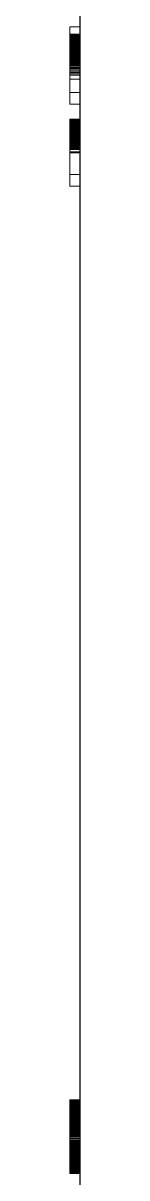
# Paper-space layout '01_三视图' of a CAD drawing. Header units: millimetres. Extents: x 8 to 450, y 8 to 289.
# Drawn here: x 177.12 to 177.25, y 95.74 to 110.09 of the extents above; entities that cross this region are included whole.
import ezdxf

# ---------------------------------------------------------------- set-up
doc = ezdxf.new("R2010")
doc.units = ezdxf.units.MM
doc.linetypes.add('WP_HIDDEN', pattern=[2.3, 1.5, -0.8])
doc.layers.add('HIDDEN', color=7, linetype='WP_HIDDEN', lineweight=13)
doc.layers.add('VISIBLE', color=7, linetype='CONTINUOUS', lineweight=25)

psp = doc.layouts.new('01_三视图')

# ---------------------------------------------------------------- linework, layer by layer
at = {"layer": 'HIDDEN'}
for points in [[(177.12, 109.864), (177.12, 110.045)], [(177.25, 110.045), (177.12, 110.045)], [(177.12, 110.045), (177.12, 109.856)], [(177.25, 109.956), (177.12, 109.956)], [(177.12, 109.956), (177.12, 109.955)], [(177.12, 109.955), (177.12, 109.956)], [(177.25, 109.955), (177.12, 109.955)], [(177.12, 109.955), (177.12, 109.953)], [(177.25, 109.955), (177.12, 109.955)], [(177.12, 109.951), (177.12, 109.955)], [(177.25, 109.953), (177.12, 109.953)], [(177.12, 109.953), (177.12, 109.95)], [(177.25, 109.951), (177.12, 109.951)], [(177.12, 109.945), (177.12, 109.951)], [(177.25, 110.045), (177.25, 109.856)], [(177.25, 109.864), (177.25, 110.045)], [(177.25, 109.956), (177.25, 109.955)], [(177.25, 109.955), (177.25, 109.956)], [(177.25, 109.955), (177.25, 109.953)], [(177.25, 109.951), (177.25, 109.955)], [(177.25, 109.953), (177.25, 109.95)], [(177.25, 109.945), (177.25, 109.951)], [(177.25, 109.95), (177.12, 109.95)], [(177.12, 109.95), (177.12, 109.945)], [(177.25, 109.945), (177.12, 109.945)], [(177.12, 109.945), (177.12, 109.938)], [(177.25, 109.945), (177.12, 109.945)], [(177.12, 109.937), (177.12, 109.945)], [(177.25, 109.938), (177.12, 109.938)], [(177.12, 109.938), (177.12, 109.93)], [(177.25, 109.937), (177.12, 109.937)], [(177.12, 109.927), (177.12, 109.937)], [(177.25, 109.93), (177.12, 109.93)], [(177.12, 109.93), (177.12, 109.921)], [(177.25, 109.927), (177.12, 109.927)], [(177.12, 109.914), (177.12, 109.927)], [(177.25, 109.921), (177.12, 109.921)], [(177.12, 109.921), (177.12, 109.911)], [(177.25, 109.914), (177.12, 109.914)], [(177.12, 109.898), (177.12, 109.914)], [(177.25, 109.911), (177.12, 109.911)], [(177.12, 109.911), (177.12, 109.899)], [(177.25, 109.899), (177.12, 109.899)], [(177.12, 109.899), (177.12, 109.886)], [(177.25, 109.898), (177.12, 109.898)], [(177.12, 109.881), (177.12, 109.898)], [(177.25, 109.886), (177.12, 109.886)], [(177.12, 109.886), (177.12, 109.872)], [(177.25, 109.881), (177.12, 109.881)], [(177.12, 109.861), (177.12, 109.881)], [(177.25, 109.872), (177.12, 109.872)], [(177.12, 109.872), (177.12, 109.858)], [(177.12, 109.719), (177.12, 109.864)], [(177.25, 109.864), (177.12, 109.864)], [(177.25, 109.861), (177.12, 109.861)], [(177.12, 109.838), (177.12, 109.861)], [(177.25, 109.858), (177.12, 109.858)], [(177.12, 109.858), (177.12, 109.842)], [(177.25, 109.856), (177.12, 109.856)], [(177.12, 109.856), (177.12, 109.827)], [(177.25, 109.842), (177.12, 109.842)], [(177.12, 109.842), (177.12, 109.825)], [(177.12, 109.813), (177.12, 109.838)], [(177.25, 109.838), (177.12, 109.838)], [(177.25, 109.827), (177.12, 109.827)], [(177.12, 109.827), (177.12, 109.797)], [(177.25, 109.825), (177.12, 109.825)], [(177.12, 109.825), (177.12, 109.808)], [(177.12, 109.785), (177.12, 109.813)], [(177.25, 109.813), (177.12, 109.813)], [(177.25, 109.808), (177.12, 109.808)], [(177.12, 109.808), (177.12, 109.789)], [(177.12, 109.806), (177.12, 109.807)], [(177.12, 109.807), (177.12, 109.807)], [(177.12, 109.807), (177.12, 109.805)], [(177.25, 109.807), (177.12, 109.807)], [(177.25, 109.807), (177.12, 109.807)], [(177.25, 109.95), (177.25, 109.945)], [(177.25, 109.945), (177.25, 109.938)], [(177.25, 109.937), (177.25, 109.945)], [(177.25, 109.938), (177.25, 109.93)], [(177.25, 109.927), (177.25, 109.937)], [(177.25, 109.93), (177.25, 109.921)], [(177.25, 109.914), (177.25, 109.927)], [(177.25, 109.921), (177.25, 109.911)], [(177.25, 109.898), (177.25, 109.914)], [(177.25, 109.911), (177.25, 109.899)], [(177.25, 109.899), (177.25, 109.886)], [(177.25, 109.881), (177.25, 109.898)], [(177.25, 109.886), (177.25, 109.872)], [(177.25, 109.861), (177.25, 109.881)], [(177.25, 109.872), (177.25, 109.858)], [(177.25, 109.719), (177.25, 109.864)], [(177.25, 109.838), (177.25, 109.861)], [(177.25, 109.858), (177.25, 109.842)], [(177.25, 109.856), (177.25, 109.827)], [(177.25, 109.842), (177.25, 109.825)], [(177.25, 109.813), (177.25, 109.838)], [(177.25, 109.827), (177.25, 109.797)], [(177.25, 109.825), (177.25, 109.808)], [(177.25, 109.785), (177.25, 109.813)], [(177.25, 109.808), (177.25, 109.789)], [(177.25, 109.806), (177.25, 109.807)], [(177.25, 109.807), (177.25, 109.807)], [(177.25, 109.807), (177.25, 109.805)], [(177.12, 109.804), (177.12, 109.806)], [(177.25, 109.806), (177.12, 109.806)], [(177.12, 109.805), (177.12, 109.803)], [(177.25, 109.805), (177.12, 109.805)], [(177.12, 109.799), (177.12, 109.804)], [(177.25, 109.804), (177.12, 109.804)], [(177.12, 109.803), (177.12, 109.8)], [(177.25, 109.803), (177.12, 109.803)], [(177.12, 109.8), (177.12, 109.796)], [(177.25, 109.8), (177.12, 109.8)], [(177.12, 109.793), (177.12, 109.799)], [(177.25, 109.799), (177.12, 109.799)], [(177.25, 109.797), (177.12, 109.797)], [(177.12, 109.797), (177.12, 109.767)], [(177.12, 109.796), (177.12, 109.791)], [(177.25, 109.796), (177.12, 109.796)], [(177.12, 109.785), (177.12, 109.793)], [(177.25, 109.793), (177.12, 109.793)], [(177.12, 109.791), (177.12, 109.785)], [(177.25, 109.791), (177.12, 109.791)], [(177.25, 109.789), (177.12, 109.789)], [(177.12, 109.789), (177.12, 109.769)], [(177.12, 109.755), (177.12, 109.785)], [(177.25, 109.785), (177.12, 109.785)], [(177.12, 109.776), (177.12, 109.785)], [(177.12, 109.785), (177.12, 109.778)], [(177.25, 109.785), (177.12, 109.785)], [(177.25, 109.785), (177.12, 109.785)], [(177.12, 109.778), (177.12, 109.771)], [(177.25, 109.778), (177.12, 109.778)], [(177.12, 109.764), (177.12, 109.776)], [(177.25, 109.776), (177.12, 109.776)], [(177.12, 109.771), (177.12, 109.762)], [(177.25, 109.771), (177.12, 109.771)], [(177.25, 109.769), (177.12, 109.769)], [(177.12, 109.769), (177.12, 109.747)], [(177.25, 109.767), (177.12, 109.767)], [(177.12, 109.767), (177.12, 109.752)], [(177.12, 109.751), (177.12, 109.764)], [(177.25, 109.764), (177.12, 109.764)], [(177.12, 109.762), (177.12, 109.753)], [(177.25, 109.762), (177.12, 109.762)], [(177.12, 109.722), (177.12, 109.755)], [(177.25, 109.755), (177.12, 109.755)], [(177.12, 109.753), (177.12, 109.742)], [(177.25, 109.753), (177.12, 109.753)], [(177.25, 109.752), (177.12, 109.752)], [(177.12, 109.752), (177.12, 109.736)], [(177.12, 109.736), (177.12, 109.751)], [(177.25, 109.751), (177.12, 109.751)], [(177.25, 109.747), (177.12, 109.747)], [(177.12, 109.747), (177.12, 109.723)], [(177.12, 109.742), (177.12, 109.731)], [(177.25, 109.742), (177.12, 109.742)], [(177.25, 109.736), (177.12, 109.736)], [(177.12, 109.736), (177.12, 109.719)], [(177.12, 109.719), (177.12, 109.736)], [(177.25, 109.736), (177.12, 109.736)], [(177.12, 109.731), (177.12, 109.72)], [(177.25, 109.731), (177.12, 109.731)], [(177.25, 109.723), (177.12, 109.723)], [(177.12, 109.723), (177.12, 109.696)], [(177.12, 109.687), (177.12, 109.722)], [(177.25, 109.722), (177.12, 109.722)], [(177.12, 109.72), (177.12, 109.707)], [(177.25, 109.72), (177.12, 109.72)], [(177.12, 109.689), (177.12, 109.719)], [(177.25, 109.719), (177.12, 109.719)], [(177.25, 109.719), (177.12, 109.719)], [(177.12, 109.719), (177.12, 109.699)], [(177.12, 109.7), (177.12, 109.719)], [(177.25, 109.719), (177.12, 109.719)], [(177.12, 109.707), (177.12, 109.693)], [(177.25, 109.707), (177.12, 109.707)], [(177.12, 109.679), (177.12, 109.7)], [(177.25, 109.7), (177.12, 109.7)], [(177.25, 109.699), (177.12, 109.699)], [(177.12, 109.699), (177.12, 109.676)], [(177.25, 109.696), (177.12, 109.696)], [(177.12, 109.696), (177.12, 109.667)], [(177.12, 109.693), (177.12, 109.679)], [(177.25, 109.693), (177.12, 109.693)], [(177.12, 109.662), (177.12, 109.689)], [(177.25, 109.689), (177.12, 109.689)], [(177.12, 109.649), (177.12, 109.687)], [(177.25, 109.687), (177.12, 109.687)], [(177.12, 109.655), (177.12, 109.679)], [(177.12, 109.679), (177.12, 109.663)], [(177.25, 109.679), (177.12, 109.679)], [(177.25, 109.679), (177.12, 109.679)], [(177.25, 109.676), (177.12, 109.676)], [(177.12, 109.676), (177.12, 109.649)], [(177.25, 109.667), (177.12, 109.667)], [(177.12, 109.667), (177.12, 109.636)], [(177.25, 109.804), (177.25, 109.806)], [(177.25, 109.805), (177.25, 109.803)], [(177.25, 109.799), (177.25, 109.804)], [(177.25, 109.803), (177.25, 109.8)], [(177.25, 109.8), (177.25, 109.796)], [(177.25, 109.793), (177.25, 109.799)], [(177.25, 109.797), (177.25, 109.767)], [(177.25, 109.796), (177.25, 109.791)], [(177.25, 109.785), (177.25, 109.793)], [(177.25, 109.791), (177.25, 109.785)], [(177.25, 109.789), (177.25, 109.769)], [(177.25, 109.755), (177.25, 109.785)], [(177.25, 109.776), (177.25, 109.785)], [(177.25, 109.785), (177.25, 109.778)], [(177.25, 109.778), (177.25, 109.771)], [(177.25, 109.764), (177.25, 109.776)], [(177.25, 109.771), (177.25, 109.762)], [(177.25, 109.769), (177.25, 109.747)], [(177.25, 109.767), (177.25, 109.752)], [(177.25, 109.751), (177.25, 109.764)], [(177.25, 109.762), (177.25, 109.753)], [(177.25, 109.722), (177.25, 109.755)], [(177.25, 109.753), (177.25, 109.742)], [(177.25, 109.752), (177.25, 109.736)], [(177.25, 109.736), (177.25, 109.751)], [(177.25, 109.747), (177.25, 109.723)], [(177.25, 109.742), (177.25, 109.731)], [(177.25, 109.736), (177.25, 109.719)], [(177.25, 109.719), (177.25, 109.736)], [(177.25, 109.731), (177.25, 109.72)], [(177.25, 109.723), (177.25, 109.696)], [(177.25, 109.687), (177.25, 109.722)], [(177.25, 109.72), (177.25, 109.707)], [(177.25, 109.719), (177.25, 109.699)], [(177.25, 109.689), (177.25, 109.719)], [(177.25, 109.7), (177.25, 109.719)], [(177.25, 109.707), (177.25, 109.693)], [(177.25, 109.679), (177.25, 109.7)], [(177.25, 109.699), (177.25, 109.676)], [(177.25, 109.696), (177.25, 109.667)], [(177.25, 109.693), (177.25, 109.679)], [(177.25, 109.662), (177.25, 109.689)], [(177.25, 109.649), (177.25, 109.687)], [(177.25, 109.655), (177.25, 109.679)], [(177.25, 109.679), (177.25, 109.663)], [(177.25, 109.676), (177.25, 109.649)], [(177.25, 109.667), (177.25, 109.636)], [(177.12, 109.663), (177.12, 109.646)], [(177.25, 109.663), (177.12, 109.663)], [(177.12, 109.637), (177.12, 109.662)], [(177.25, 109.662), (177.12, 109.662)], [(177.12, 109.63), (177.12, 109.655)], [(177.25, 109.655), (177.12, 109.655)], [(177.25, 109.649), (177.12, 109.649)], [(177.12, 109.646), (177.12, 109.627)], [(177.25, 109.646), (177.12, 109.646)], [(177.12, 109.615), (177.12, 109.637)], [(177.25, 109.637), (177.12, 109.637)], [(177.25, 109.636), (177.12, 109.636)], [(177.12, 109.636), (177.12, 109.603)], [(177.12, 109.603), (177.12, 109.63)], [(177.25, 109.63), (177.12, 109.63)], [(177.12, 109.627), (177.12, 109.585)], [(177.25, 109.627), (177.12, 109.627)], [(177.12, 109.595), (177.12, 109.615)], [(177.25, 109.615), (177.12, 109.615)], [(177.25, 109.603), (177.12, 109.603)], [(177.12, 109.603), (177.12, 109.568)], [(177.12, 109.574), (177.12, 109.603)], [(177.25, 109.603), (177.12, 109.603)], [(177.12, 109.577), (177.12, 109.595)], [(177.25, 109.595), (177.12, 109.595)], [(177.12, 109.585), (177.12, 109.539)], [(177.25, 109.585), (177.12, 109.585)], [(177.12, 109.559), (177.12, 109.577)], [(177.25, 109.577), (177.12, 109.577)], [(177.12, 109.229), (177.12, 109.574)], [(177.25, 109.574), (177.12, 109.574)], [(177.25, 109.568), (177.12, 109.568)], [(177.12, 109.568), (177.12, 109.084)], [(177.12, 109.542), (177.12, 109.559)], [(177.25, 109.559), (177.12, 109.559)], [(177.12, 109.526), (177.12, 109.542)], [(177.25, 109.542), (177.12, 109.542)], [(177.12, 109.539), (177.12, 109.229)], [(177.25, 109.539), (177.12, 109.539)], [(177.12, 109.509), (177.12, 109.526)], [(177.25, 109.526), (177.12, 109.526)], [(177.25, 109.663), (177.25, 109.646)], [(177.25, 109.637), (177.25, 109.662)], [(177.25, 109.63), (177.25, 109.655)], [(177.25, 109.646), (177.25, 109.627)], [(177.25, 109.615), (177.25, 109.637)], [(177.25, 109.636), (177.25, 109.603)], [(177.25, 109.603), (177.25, 109.63)], [(177.25, 109.627), (177.25, 109.585)], [(177.25, 109.595), (177.25, 109.615)], [(177.25, 109.603), (177.25, 109.568)], [(177.25, 109.574), (177.25, 109.603)], [(177.25, 109.577), (177.25, 109.595)], [(177.25, 109.585), (177.25, 109.539)], [(177.25, 109.559), (177.25, 109.577)], [(177.25, 109.229), (177.25, 109.574)], [(177.25, 109.568), (177.25, 109.084)], [(177.25, 109.542), (177.25, 109.559)], [(177.25, 109.526), (177.25, 109.542)], [(177.25, 109.539), (177.25, 109.229)], [(177.25, 109.509), (177.25, 109.526)], [(177.12, 109.493), (177.12, 109.509)], [(177.25, 109.509), (177.12, 109.509)], [(177.12, 109.476), (177.12, 109.493)], [(177.25, 109.493), (177.12, 109.493)], [(177.12, 109.462), (177.12, 109.476)], [(177.25, 109.476), (177.12, 109.476)], [(177.12, 109.444), (177.12, 109.462)], [(177.25, 109.462), (177.12, 109.462)], [(177.12, 109.396), (177.12, 109.444)], [(177.25, 109.444), (177.12, 109.444)], [(177.12, 109.229), (177.12, 109.396)], [(177.25, 109.396), (177.12, 109.396)], [(177.25, 109.493), (177.25, 109.509)], [(177.25, 109.476), (177.25, 109.493)], [(177.25, 109.462), (177.25, 109.476)], [(177.25, 109.444), (177.25, 109.462)], [(177.25, 109.396), (177.25, 109.444)], [(177.25, 109.229), (177.25, 109.396)], [(177.12, 109.084), (177.12, 109.229)], [(177.25, 109.229), (177.12, 109.229)], [(177.25, 109.084), (177.25, 109.229)], [(177.25, 109.084), (177.12, 109.084)], [(177.12, 108.897), (177.12, 108.898)], [(177.25, 108.898), (177.12, 108.898)], [(177.12, 108.898), (177.12, 108.898)], [(177.25, 108.898), (177.12, 108.898)], [(177.12, 108.898), (177.12, 108.896)], [(177.12, 108.893), (177.12, 108.897)], [(177.25, 108.897), (177.12, 108.897)], [(177.25, 108.896), (177.12, 108.896)], [(177.12, 108.896), (177.12, 108.894)], [(177.25, 108.894), (177.12, 108.894)], [(177.12, 108.894), (177.12, 108.89)], [(177.12, 108.886), (177.12, 108.893)], [(177.25, 108.893), (177.12, 108.893)], [(177.25, 108.89), (177.12, 108.89)], [(177.12, 108.89), (177.12, 108.886)], [(177.12, 108.876), (177.12, 108.886)], [(177.25, 108.886), (177.12, 108.886)], [(177.25, 108.886), (177.12, 108.886)], [(177.12, 108.886), (177.12, 108.88)], [(177.25, 108.88), (177.12, 108.88)], [(177.12, 108.88), (177.12, 108.873)], [(177.12, 108.864), (177.12, 108.876)], [(177.25, 108.876), (177.12, 108.876)], [(177.25, 108.873), (177.12, 108.873)], [(177.12, 108.873), (177.12, 108.865)], [(177.25, 108.865), (177.12, 108.865)], [(177.12, 108.865), (177.12, 108.857)], [(177.12, 108.849), (177.12, 108.864)], [(177.25, 108.864), (177.12, 108.864)], [(177.25, 108.857), (177.12, 108.857)], [(177.12, 108.857), (177.12, 108.848)], [(177.12, 108.831), (177.12, 108.849)], [(177.25, 108.849), (177.12, 108.849)], [(177.25, 108.848), (177.12, 108.848)], [(177.12, 108.848), (177.12, 108.838)], [(177.25, 108.838), (177.12, 108.838)], [(177.12, 108.838), (177.12, 108.827)], [(177.12, 108.81), (177.12, 108.831)], [(177.25, 108.831), (177.12, 108.831)], [(177.25, 108.827), (177.12, 108.827)], [(177.12, 108.827), (177.12, 108.816)], [(177.25, 108.816), (177.12, 108.816)], [(177.12, 108.816), (177.12, 108.804)], [(177.12, 108.798), (177.12, 108.81)], [(177.25, 108.81), (177.12, 108.81)], [(177.25, 108.804), (177.12, 108.804)], [(177.12, 108.804), (177.12, 108.791)], [(177.25, 108.898), (177.25, 108.896)], [(177.25, 108.898), (177.25, 108.898)], [(177.25, 108.897), (177.25, 108.898)], [(177.25, 108.893), (177.25, 108.897)], [(177.25, 108.896), (177.25, 108.894)], [(177.25, 108.894), (177.25, 108.89)], [(177.25, 108.886), (177.25, 108.893)], [(177.25, 108.89), (177.25, 108.886)], [(177.25, 108.886), (177.25, 108.88)], [(177.25, 108.876), (177.25, 108.886)], [(177.25, 108.88), (177.25, 108.873)], [(177.25, 108.864), (177.25, 108.876)], [(177.25, 108.873), (177.25, 108.865)], [(177.25, 108.865), (177.25, 108.857)], [(177.25, 108.849), (177.25, 108.864)], [(177.25, 108.857), (177.25, 108.848)], [(177.25, 108.831), (177.25, 108.849)], [(177.25, 108.848), (177.25, 108.838)], [(177.25, 108.838), (177.25, 108.827)], [(177.25, 108.81), (177.25, 108.831)], [(177.25, 108.827), (177.25, 108.816)], [(177.25, 108.816), (177.25, 108.804)], [(177.25, 108.798), (177.25, 108.81)], [(177.25, 108.804), (177.25, 108.791)], [(177.12, 108.786), (177.12, 108.798)], [(177.25, 108.798), (177.12, 108.798)], [(177.25, 108.791), (177.12, 108.791)], [(177.12, 108.791), (177.12, 108.778)], [(177.12, 108.772), (177.12, 108.786)], [(177.25, 108.786), (177.12, 108.786)], [(177.25, 108.778), (177.12, 108.778)], [(177.12, 108.778), (177.12, 108.764)], [(177.12, 108.757), (177.12, 108.772)], [(177.25, 108.772), (177.12, 108.772)], [(177.25, 108.764), (177.12, 108.764)], [(177.12, 108.764), (177.12, 108.749)], [(177.12, 108.741), (177.12, 108.757)], [(177.25, 108.757), (177.12, 108.757)], [(177.12, 108.749), (177.12, 108.75)], [(177.12, 108.75), (177.12, 108.749)], [(177.25, 108.75), (177.12, 108.75)], [(177.25, 108.749), (177.12, 108.749)], [(177.12, 108.749), (177.12, 108.734)], [(177.12, 108.748), (177.12, 108.749)], [(177.12, 108.749), (177.12, 108.746)], [(177.25, 108.749), (177.12, 108.749)], [(177.25, 108.749), (177.12, 108.749)], [(177.12, 108.745), (177.12, 108.748)], [(177.25, 108.748), (177.12, 108.748)], [(177.12, 108.746), (177.12, 108.741)], [(177.25, 108.746), (177.12, 108.746)], [(177.12, 108.741), (177.12, 108.745)], [(177.25, 108.745), (177.12, 108.745)], [(177.12, 108.724), (177.12, 108.741)], [(177.25, 108.741), (177.12, 108.741)], [(177.12, 108.736), (177.12, 108.741)], [(177.12, 108.741), (177.12, 108.735)], [(177.25, 108.741), (177.12, 108.741)], [(177.25, 108.741), (177.12, 108.741)], [(177.12, 108.73), (177.12, 108.736)], [(177.25, 108.736), (177.12, 108.736)], [(177.12, 108.735), (177.12, 108.727)], [(177.25, 108.735), (177.12, 108.735)], [(177.25, 108.734), (177.12, 108.734)], [(177.12, 108.734), (177.12, 108.717)], [(177.12, 108.723), (177.12, 108.73)], [(177.25, 108.73), (177.12, 108.73)], [(177.12, 108.727), (177.12, 108.717)], [(177.25, 108.727), (177.12, 108.727)], [(177.12, 108.705), (177.12, 108.724)], [(177.25, 108.724), (177.12, 108.724)], [(177.12, 108.715), (177.12, 108.723)], [(177.25, 108.723), (177.12, 108.723)], [(177.25, 108.717), (177.12, 108.717)], [(177.12, 108.717), (177.12, 108.7)], [(177.12, 108.717), (177.12, 108.705)], [(177.25, 108.717), (177.12, 108.717)], [(177.12, 108.706), (177.12, 108.715)], [(177.25, 108.715), (177.12, 108.715)], [(177.12, 108.697), (177.12, 108.706)], [(177.25, 108.706), (177.12, 108.706)], [(177.12, 108.686), (177.12, 108.705)], [(177.25, 108.705), (177.12, 108.705)], [(177.12, 108.705), (177.12, 108.691)], [(177.25, 108.705), (177.12, 108.705)], [(177.25, 108.7), (177.12, 108.7)], [(177.12, 108.7), (177.12, 108.682)], [(177.12, 108.686), (177.12, 108.697)], [(177.25, 108.697), (177.12, 108.697)], [(177.12, 108.691), (177.12, 108.675)], [(177.25, 108.691), (177.12, 108.691)], [(177.12, 108.665), (177.12, 108.686)], [(177.25, 108.686), (177.12, 108.686)], [(177.12, 108.675), (177.12, 108.686)], [(177.25, 108.686), (177.12, 108.686)], [(177.25, 108.682), (177.12, 108.682)], [(177.12, 108.682), (177.12, 108.663)], [(177.12, 108.663), (177.12, 108.675)], [(177.12, 108.675), (177.12, 108.657)], [(177.25, 108.675), (177.12, 108.675)], [(177.25, 108.675), (177.12, 108.675)], [(177.12, 108.644), (177.12, 108.665)], [(177.25, 108.665), (177.12, 108.665)], [(177.25, 108.663), (177.12, 108.663)], [(177.12, 108.663), (177.12, 108.643)], [(177.12, 108.651), (177.12, 108.663)], [(177.25, 108.663), (177.12, 108.663)], [(177.25, 108.786), (177.25, 108.798)], [(177.25, 108.791), (177.25, 108.778)], [(177.25, 108.772), (177.25, 108.786)], [(177.25, 108.778), (177.25, 108.764)], [(177.25, 108.757), (177.25, 108.772)], [(177.25, 108.764), (177.25, 108.749)], [(177.25, 108.741), (177.25, 108.757)], [(177.25, 108.749), (177.25, 108.75)], [(177.25, 108.75), (177.25, 108.749)], [(177.25, 108.749), (177.25, 108.734)], [(177.25, 108.748), (177.25, 108.749)], [(177.25, 108.749), (177.25, 108.746)], [(177.25, 108.745), (177.25, 108.748)], [(177.25, 108.746), (177.25, 108.741)], [(177.25, 108.741), (177.25, 108.745)], [(177.25, 108.724), (177.25, 108.741)], [(177.25, 108.736), (177.25, 108.741)], [(177.25, 108.741), (177.25, 108.735)], [(177.25, 108.73), (177.25, 108.736)], [(177.25, 108.735), (177.25, 108.727)], [(177.25, 108.734), (177.25, 108.717)], [(177.25, 108.723), (177.25, 108.73)], [(177.25, 108.727), (177.25, 108.717)], [(177.25, 108.705), (177.25, 108.724)], [(177.25, 108.715), (177.25, 108.723)], [(177.25, 108.717), (177.25, 108.7)], [(177.25, 108.717), (177.25, 108.705)], [(177.25, 108.706), (177.25, 108.715)], [(177.25, 108.697), (177.25, 108.706)], [(177.25, 108.686), (177.25, 108.705)], [(177.25, 108.705), (177.25, 108.691)], [(177.25, 108.7), (177.25, 108.682)], [(177.25, 108.686), (177.25, 108.697)], [(177.25, 108.691), (177.25, 108.675)], [(177.25, 108.665), (177.25, 108.686)], [(177.25, 108.675), (177.25, 108.686)], [(177.25, 108.682), (177.25, 108.663)], [(177.25, 108.663), (177.25, 108.675)], [(177.25, 108.675), (177.25, 108.657)], [(177.25, 108.644), (177.25, 108.665)], [(177.25, 108.663), (177.25, 108.643)], [(177.25, 108.651), (177.25, 108.663)], [(177.12, 108.657), (177.12, 108.636)], [(177.25, 108.657), (177.12, 108.657)], [(177.12, 108.638), (177.12, 108.651)], [(177.25, 108.651), (177.12, 108.651)], [(177.12, 108.621), (177.12, 108.644)], [(177.25, 108.644), (177.12, 108.644)], [(177.25, 108.643), (177.12, 108.643)], [(177.12, 108.643), (177.12, 108.612)], [(177.12, 108.624), (177.12, 108.638)], [(177.25, 108.638), (177.12, 108.638)], [(177.12, 108.636), (177.12, 108.612)], [(177.25, 108.636), (177.12, 108.636)], [(177.12, 108.602), (177.12, 108.624)], [(177.25, 108.624), (177.12, 108.624)], [(177.12, 108.597), (177.12, 108.621)], [(177.25, 108.621), (177.12, 108.621)], [(177.25, 108.612), (177.12, 108.612)], [(177.12, 108.612), (177.12, 108.573)], [(177.12, 108.612), (177.12, 108.586)], [(177.25, 108.612), (177.12, 108.612)], [(177.12, 108.572), (177.12, 108.602)], [(177.25, 108.602), (177.12, 108.602)], [(177.12, 108.572), (177.12, 108.597)], [(177.25, 108.597), (177.12, 108.597)], [(177.12, 108.586), (177.12, 108.557)], [(177.25, 108.586), (177.12, 108.586)], [(177.25, 108.573), (177.12, 108.573)], [(177.12, 108.573), (177.12, 108.529)], [(177.12, 108.546), (177.12, 108.572)], [(177.25, 108.572), (177.12, 108.572)], [(177.12, 108.535), (177.12, 108.572)], [(177.25, 108.572), (177.12, 108.572)], [(177.12, 108.557), (177.12, 108.526)], [(177.25, 108.557), (177.12, 108.557)], [(177.12, 108.519), (177.12, 108.546)], [(177.25, 108.546), (177.12, 108.546)], [(177.12, 108.489), (177.12, 108.535)], [(177.25, 108.535), (177.12, 108.535)], [(177.25, 108.529), (177.12, 108.529)], [(177.12, 108.529), (177.12, 108.478)], [(177.12, 108.526), (177.12, 108.492)], [(177.25, 108.526), (177.12, 108.526)], [(177.12, 108.49), (177.12, 108.519)], [(177.25, 108.519), (177.12, 108.519)], [(177.25, 108.657), (177.25, 108.636)], [(177.25, 108.638), (177.25, 108.651)], [(177.25, 108.621), (177.25, 108.644)], [(177.25, 108.643), (177.25, 108.612)], [(177.25, 108.624), (177.25, 108.638)], [(177.25, 108.636), (177.25, 108.612)], [(177.25, 108.602), (177.25, 108.624)], [(177.25, 108.597), (177.25, 108.621)], [(177.25, 108.612), (177.25, 108.573)], [(177.25, 108.612), (177.25, 108.586)], [(177.25, 108.572), (177.25, 108.602)], [(177.25, 108.572), (177.25, 108.597)], [(177.25, 108.586), (177.25, 108.557)], [(177.25, 108.573), (177.25, 108.529)], [(177.25, 108.546), (177.25, 108.572)], [(177.25, 108.535), (177.25, 108.572)], [(177.25, 108.557), (177.25, 108.526)], [(177.25, 108.519), (177.25, 108.546)], [(177.25, 108.489), (177.25, 108.535)], [(177.25, 108.529), (177.25, 108.478)], [(177.25, 108.526), (177.25, 108.492)], [(177.25, 108.49), (177.25, 108.519)], [(177.12, 108.492), (177.12, 108.211)], [(177.25, 108.492), (177.12, 108.492)], [(177.12, 108.211), (177.12, 108.49)], [(177.25, 108.49), (177.12, 108.49)], [(177.12, 108.211), (177.12, 108.489)], [(177.25, 108.489), (177.12, 108.489)], [(177.25, 108.478), (177.12, 108.478)], [(177.12, 108.478), (177.12, 108.066)], [(177.25, 108.492), (177.25, 108.211)], [(177.25, 108.211), (177.25, 108.49)], [(177.25, 108.211), (177.25, 108.489)], [(177.25, 108.478), (177.25, 108.066)], [(177.12, 108.066), (177.12, 108.211)], [(177.25, 108.211), (177.12, 108.211)], [(177.25, 108.066), (177.25, 108.211)], [(177.25, 108.066), (177.12, 108.066)], [(177.12, 96.707), (177.12, 96.708)], [(177.25, 96.708), (177.12, 96.708)], [(177.12, 96.708), (177.12, 96.707)], [(177.12, 96.706), (177.12, 96.707)], [(177.25, 96.707), (177.12, 96.707)], [(177.25, 96.707), (177.12, 96.707)], [(177.12, 96.707), (177.12, 96.703)], [(177.12, 96.703), (177.12, 96.706)], [(177.25, 96.706), (177.12, 96.706)], [(177.12, 96.699), (177.12, 96.703)], [(177.25, 96.703), (177.12, 96.703)], [(177.25, 96.703), (177.12, 96.703)], [(177.12, 96.703), (177.12, 96.698)], [(177.12, 96.695), (177.12, 96.699)], [(177.25, 96.699), (177.12, 96.699)], [(177.25, 96.698), (177.12, 96.698)], [(177.12, 96.698), (177.12, 96.691)], [(177.12, 96.689), (177.12, 96.695)], [(177.25, 96.695), (177.12, 96.695)], [(177.25, 96.691), (177.12, 96.691)], [(177.12, 96.691), (177.12, 96.681)], [(177.12, 96.682), (177.12, 96.689)], [(177.25, 96.689), (177.12, 96.689)], [(177.12, 96.674), (177.12, 96.682)], [(177.25, 96.682), (177.12, 96.682)], [(177.25, 96.681), (177.12, 96.681)], [(177.12, 96.681), (177.12, 96.669)], [(177.12, 96.665), (177.12, 96.674)], [(177.25, 96.674), (177.12, 96.674)], [(177.25, 96.669), (177.12, 96.669)], [(177.12, 96.669), (177.12, 96.655)], [(177.12, 96.656), (177.12, 96.665)], [(177.25, 96.665), (177.12, 96.665)], [(177.12, 96.645), (177.12, 96.656)], [(177.25, 96.656), (177.12, 96.656)], [(177.25, 96.655), (177.12, 96.655)], [(177.12, 96.655), (177.12, 96.639)], [(177.12, 96.633), (177.12, 96.645)], [(177.25, 96.645), (177.12, 96.645)], [(177.25, 96.639), (177.12, 96.639)], [(177.12, 96.639), (177.12, 96.621)], [(177.12, 96.638), (177.12, 96.639)], [(177.12, 96.639), (177.12, 96.638)], [(177.12, 96.636), (177.12, 96.638)], [(177.25, 96.638), (177.12, 96.638)], [(177.25, 96.638), (177.12, 96.638)], [(177.12, 96.638), (177.12, 96.636)], [(177.12, 96.632), (177.12, 96.636)], [(177.25, 96.636), (177.12, 96.636)], [(177.25, 96.636), (177.12, 96.636)], [(177.12, 96.636), (177.12, 96.632)], [(177.12, 96.619), (177.12, 96.633)], [(177.25, 96.633), (177.12, 96.633)], [(177.12, 96.627), (177.12, 96.632)], [(177.25, 96.632), (177.12, 96.632)], [(177.25, 96.632), (177.12, 96.632)], [(177.12, 96.632), (177.12, 96.626)], [(177.12, 96.62), (177.12, 96.627)], [(177.25, 96.627), (177.12, 96.627)], [(177.25, 96.626), (177.12, 96.626)], [(177.12, 96.626), (177.12, 96.619)], [(177.25, 96.621), (177.12, 96.621)], [(177.12, 96.621), (177.12, 96.601)], [(177.12, 96.612), (177.12, 96.62)], [(177.25, 96.62), (177.12, 96.62)], [(177.12, 96.605), (177.12, 96.619)], [(177.25, 96.619), (177.12, 96.619)], [(177.25, 96.619), (177.12, 96.619)], [(177.12, 96.619), (177.12, 96.61)], [(177.12, 96.602), (177.12, 96.612)], [(177.25, 96.612), (177.12, 96.612)], [(177.25, 96.61), (177.12, 96.61)], [(177.12, 96.61), (177.12, 96.6)], [(177.12, 96.59), (177.12, 96.605)], [(177.25, 96.605), (177.12, 96.605)], [(177.12, 96.59), (177.12, 96.602)], [(177.25, 96.602), (177.12, 96.602)], [(177.25, 96.601), (177.12, 96.601)], [(177.12, 96.601), (177.12, 96.58)], [(177.25, 96.708), (177.25, 96.707)], [(177.25, 96.707), (177.25, 96.708)], [(177.25, 96.707), (177.25, 96.703)], [(177.25, 96.706), (177.25, 96.707)], [(177.25, 96.703), (177.25, 96.706)], [(177.25, 96.703), (177.25, 96.698)], [(177.25, 96.699), (177.25, 96.703)], [(177.25, 96.695), (177.25, 96.699)], [(177.25, 96.698), (177.25, 96.691)], [(177.25, 96.689), (177.25, 96.695)], [(177.25, 96.691), (177.25, 96.681)], [(177.25, 96.682), (177.25, 96.689)], [(177.25, 96.674), (177.25, 96.682)], [(177.25, 96.681), (177.25, 96.669)], [(177.25, 96.665), (177.25, 96.674)], [(177.25, 96.669), (177.25, 96.655)], [(177.25, 96.656), (177.25, 96.665)], [(177.25, 96.645), (177.25, 96.656)], [(177.25, 96.655), (177.25, 96.639)], [(177.25, 96.633), (177.25, 96.645)], [(177.25, 96.639), (177.25, 96.638)], [(177.25, 96.638), (177.25, 96.639)], [(177.25, 96.639), (177.25, 96.621)], [(177.25, 96.638), (177.25, 96.636)], [(177.25, 96.636), (177.25, 96.638)], [(177.25, 96.636), (177.25, 96.632)], [(177.25, 96.632), (177.25, 96.636)], [(177.25, 96.619), (177.25, 96.633)], [(177.25, 96.632), (177.25, 96.626)], [(177.25, 96.627), (177.25, 96.632)], [(177.25, 96.62), (177.25, 96.627)], [(177.25, 96.626), (177.25, 96.619)], [(177.25, 96.621), (177.25, 96.601)], [(177.25, 96.612), (177.25, 96.62)], [(177.25, 96.619), (177.25, 96.61)], [(177.25, 96.605), (177.25, 96.619)], [(177.25, 96.602), (177.25, 96.612)], [(177.25, 96.61), (177.25, 96.6)], [(177.25, 96.59), (177.25, 96.605)], [(177.25, 96.59), (177.25, 96.602)], [(177.25, 96.601), (177.25, 96.58)], [(177.25, 96.6), (177.12, 96.6)], [(177.12, 96.6), (177.12, 96.588)], [(177.12, 96.574), (177.12, 96.59)], [(177.25, 96.59), (177.12, 96.59)], [(177.12, 96.577), (177.12, 96.59)], [(177.25, 96.59), (177.12, 96.59)], [(177.25, 96.588), (177.12, 96.588)], [(177.12, 96.588), (177.12, 96.574)], [(177.25, 96.58), (177.12, 96.58)], [(177.12, 96.58), (177.12, 96.556)], [(177.12, 96.563), (177.12, 96.577)], [(177.25, 96.577), (177.12, 96.577)], [(177.12, 96.557), (177.12, 96.574)], [(177.25, 96.574), (177.12, 96.574)], [(177.25, 96.574), (177.12, 96.574)], [(177.12, 96.574), (177.12, 96.56)], [(177.12, 96.547), (177.12, 96.563)], [(177.25, 96.563), (177.12, 96.563)], [(177.25, 96.56), (177.12, 96.56)], [(177.12, 96.56), (177.12, 96.543)], [(177.12, 96.54), (177.12, 96.557)], [(177.25, 96.557), (177.12, 96.557)], [(177.25, 96.556), (177.12, 96.556)], [(177.12, 96.556), (177.12, 96.531)], [(177.12, 96.53), (177.12, 96.547)], [(177.25, 96.547), (177.12, 96.547)], [(177.25, 96.543), (177.12, 96.543)], [(177.12, 96.543), (177.12, 96.526)], [(177.12, 96.521), (177.12, 96.54)], [(177.25, 96.54), (177.12, 96.54)], [(177.25, 96.531), (177.12, 96.531)], [(177.12, 96.531), (177.12, 96.505)], [(177.12, 96.511), (177.12, 96.53)], [(177.25, 96.53), (177.12, 96.53)], [(177.25, 96.526), (177.12, 96.526)], [(177.12, 96.526), (177.12, 96.506)], [(177.25, 96.525), (177.12, 96.525)], [(177.12, 96.525), (177.12, 96.524)], [(177.12, 96.524), (177.12, 96.525)], [(177.25, 96.524), (177.12, 96.524)], [(177.12, 96.524), (177.12, 96.52)], [(177.25, 96.524), (177.12, 96.524)], [(177.12, 96.521), (177.12, 96.524)], [(177.25, 96.521), (177.12, 96.521)], [(177.12, 96.515), (177.12, 96.521)], [(177.12, 96.503), (177.12, 96.521)], [(177.25, 96.521), (177.12, 96.521)], [(177.25, 96.52), (177.12, 96.52)], [(177.12, 96.52), (177.12, 96.514)], [(177.25, 96.515), (177.12, 96.515)], [(177.12, 96.506), (177.12, 96.515)], [(177.25, 96.514), (177.12, 96.514)], [(177.12, 96.514), (177.12, 96.505)], [(177.12, 96.491), (177.12, 96.511)], [(177.25, 96.511), (177.12, 96.511)], [(177.25, 96.506), (177.12, 96.506)], [(177.12, 96.495), (177.12, 96.506)], [(177.25, 96.506), (177.12, 96.506)], [(177.12, 96.506), (177.12, 96.486)], [(177.25, 96.505), (177.12, 96.505)], [(177.12, 96.505), (177.12, 96.493)], [(177.25, 96.505), (177.12, 96.505)], [(177.12, 96.505), (177.12, 96.476)], [(177.12, 96.484), (177.12, 96.503)], [(177.25, 96.503), (177.12, 96.503)], [(177.25, 96.495), (177.12, 96.495)], [(177.12, 96.482), (177.12, 96.495)], [(177.25, 96.493), (177.12, 96.493)], [(177.12, 96.493), (177.12, 96.478)], [(177.12, 96.469), (177.12, 96.491)], [(177.25, 96.491), (177.12, 96.491)], [(177.25, 96.486), (177.12, 96.486)], [(177.12, 96.486), (177.12, 96.464)], [(177.12, 96.464), (177.12, 96.484)], [(177.25, 96.484), (177.12, 96.484)], [(177.25, 96.482), (177.12, 96.482)], [(177.12, 96.466), (177.12, 96.482)], [(177.25, 96.478), (177.12, 96.478)], [(177.12, 96.478), (177.12, 96.461)], [(177.25, 96.476), (177.12, 96.476)], [(177.12, 96.476), (177.12, 96.446)], [(177.12, 96.446), (177.12, 96.469)], [(177.25, 96.469), (177.12, 96.469)], [(177.25, 96.466), (177.12, 96.466)], [(177.12, 96.448), (177.12, 96.466)], [(177.12, 96.444), (177.12, 96.464)], [(177.25, 96.464), (177.12, 96.464)], [(177.25, 96.464), (177.12, 96.464)], [(177.12, 96.464), (177.12, 96.44)], [(177.25, 96.462), (177.12, 96.462)], [(177.12, 96.462), (177.12, 96.461)], [(177.12, 96.461), (177.12, 96.462)], [(177.25, 96.461), (177.12, 96.461)], [(177.12, 96.461), (177.12, 96.442)], [(177.25, 96.461), (177.12, 96.461)], [(177.12, 96.461), (177.12, 96.457)], [(177.25, 96.461), (177.12, 96.461)], [(177.12, 96.458), (177.12, 96.461)], [(177.25, 96.458), (177.12, 96.458)], [(177.12, 96.453), (177.12, 96.458)], [(177.25, 96.6), (177.25, 96.588)], [(177.25, 96.577), (177.25, 96.59)], [(177.25, 96.574), (177.25, 96.59)], [(177.25, 96.588), (177.25, 96.574)], [(177.25, 96.58), (177.25, 96.556)], [(177.25, 96.563), (177.25, 96.577)], [(177.25, 96.574), (177.25, 96.56)], [(177.25, 96.557), (177.25, 96.574)], [(177.25, 96.547), (177.25, 96.563)], [(177.25, 96.56), (177.25, 96.543)], [(177.25, 96.54), (177.25, 96.557)], [(177.25, 96.556), (177.25, 96.531)], [(177.25, 96.53), (177.25, 96.547)], [(177.25, 96.543), (177.25, 96.526)], [(177.25, 96.521), (177.25, 96.54)], [(177.25, 96.531), (177.25, 96.505)], [(177.25, 96.511), (177.25, 96.53)], [(177.25, 96.526), (177.25, 96.506)], [(177.25, 96.525), (177.25, 96.524)], [(177.25, 96.524), (177.25, 96.525)], [(177.25, 96.524), (177.25, 96.52)], [(177.25, 96.521), (177.25, 96.524)], [(177.25, 96.515), (177.25, 96.521)], [(177.25, 96.503), (177.25, 96.521)], [(177.25, 96.52), (177.25, 96.514)], [(177.25, 96.506), (177.25, 96.515)], [(177.25, 96.514), (177.25, 96.505)], [(177.25, 96.491), (177.25, 96.511)], [(177.25, 96.495), (177.25, 96.506)], [(177.25, 96.506), (177.25, 96.486)], [(177.25, 96.505), (177.25, 96.493)], [(177.25, 96.505), (177.25, 96.476)], [(177.25, 96.484), (177.25, 96.503)], [(177.25, 96.482), (177.25, 96.495)], [(177.25, 96.493), (177.25, 96.478)], [(177.25, 96.469), (177.25, 96.491)], [(177.25, 96.486), (177.25, 96.464)], [(177.25, 96.464), (177.25, 96.484)], [(177.25, 96.466), (177.25, 96.482)], [(177.25, 96.478), (177.25, 96.461)], [(177.25, 96.476), (177.25, 96.446)], [(177.25, 96.446), (177.25, 96.469)], [(177.25, 96.448), (177.25, 96.466)], [(177.25, 96.464), (177.25, 96.44)], [(177.25, 96.444), (177.25, 96.464)], [(177.25, 96.462), (177.25, 96.461)], [(177.25, 96.461), (177.25, 96.462)], [(177.25, 96.461), (177.25, 96.442)], [(177.25, 96.461), (177.25, 96.457)], [(177.25, 96.458), (177.25, 96.461)], [(177.25, 96.453), (177.25, 96.458)], [(177.25, 96.457), (177.12, 96.457)], [(177.12, 96.457), (177.12, 96.454)], [(177.25, 96.454), (177.12, 96.454)], [(177.12, 96.454), (177.12, 96.45)], [(177.25, 96.453), (177.12, 96.453)], [(177.12, 96.446), (177.12, 96.453)], [(177.25, 96.45), (177.12, 96.45)], [(177.12, 96.45), (177.12, 96.446)], [(177.25, 96.448), (177.12, 96.448)], [(177.12, 96.428), (177.12, 96.448)], [(177.25, 96.446), (177.12, 96.446)], [(177.12, 96.446), (177.12, 96.44)], [(177.25, 96.446), (177.12, 96.446)], [(177.25, 96.446), (177.12, 96.446)], [(177.12, 96.437), (177.12, 96.446)], [(177.12, 96.423), (177.12, 96.444)], [(177.25, 96.444), (177.12, 96.444)], [(177.25, 96.442), (177.12, 96.442)], [(177.12, 96.442), (177.12, 96.42)], [(177.25, 96.44), (177.12, 96.44)], [(177.12, 96.44), (177.12, 96.435)], [(177.12, 96.44), (177.12, 96.416)], [(177.25, 96.437), (177.12, 96.437)], [(177.12, 96.426), (177.12, 96.437)], [(177.25, 96.435), (177.12, 96.435)], [(177.12, 96.435), (177.12, 96.428)], [(177.25, 96.428), (177.12, 96.428)], [(177.12, 96.407), (177.12, 96.428)], [(177.12, 96.428), (177.12, 96.421)], [(177.25, 96.426), (177.12, 96.426)], [(177.12, 96.413), (177.12, 96.426)], [(177.12, 96.401), (177.12, 96.423)], [(177.25, 96.423), (177.12, 96.423)], [(177.25, 96.421), (177.12, 96.421)], [(177.12, 96.421), (177.12, 96.413)], [(177.25, 96.42), (177.12, 96.42)], [(177.12, 96.42), (177.12, 96.398)], [(177.25, 96.416), (177.12, 96.416)], [(177.12, 96.416), (177.12, 96.391)], [(177.25, 96.413), (177.12, 96.413)], [(177.12, 96.413), (177.12, 96.404)], [(177.25, 96.413), (177.12, 96.413)], [(177.12, 96.398), (177.12, 96.413)], [(177.25, 96.407), (177.12, 96.407)], [(177.12, 96.384), (177.12, 96.407)], [(177.25, 96.404), (177.12, 96.404)], [(177.12, 96.404), (177.12, 96.395)], [(177.12, 96.379), (177.12, 96.401)], [(177.25, 96.401), (177.12, 96.401)], [(177.25, 96.398), (177.12, 96.398)], [(177.12, 96.398), (177.12, 96.374)], [(177.25, 96.398), (177.12, 96.398)], [(177.12, 96.382), (177.12, 96.398)], [(177.25, 96.395), (177.12, 96.395)], [(177.12, 96.395), (177.12, 96.385)], [(177.25, 96.391), (177.12, 96.391)], [(177.12, 96.391), (177.12, 96.366)], [(177.25, 96.385), (177.12, 96.385)], [(177.12, 96.385), (177.12, 96.375)], [(177.25, 96.384), (177.12, 96.384)], [(177.12, 96.36), (177.12, 96.384)], [(177.25, 96.382), (177.12, 96.382)], [(177.12, 96.364), (177.12, 96.382)], [(177.12, 96.357), (177.12, 96.379)], [(177.25, 96.379), (177.12, 96.379)], [(177.25, 96.375), (177.12, 96.375)], [(177.12, 96.375), (177.12, 96.352)], [(177.25, 96.374), (177.12, 96.374)], [(177.12, 96.374), (177.12, 96.349)], [(177.25, 96.366), (177.12, 96.366)], [(177.12, 96.366), (177.12, 96.339)], [(177.25, 96.364), (177.12, 96.364)], [(177.12, 96.345), (177.12, 96.364)], [(177.25, 96.36), (177.12, 96.36)], [(177.12, 96.335), (177.12, 96.36)], [(177.12, 96.334), (177.12, 96.357)], [(177.25, 96.357), (177.12, 96.357)], [(177.25, 96.352), (177.12, 96.352)], [(177.12, 96.352), (177.12, 96.329)], [(177.25, 96.349), (177.12, 96.349)], [(177.12, 96.349), (177.12, 96.323)], [(177.25, 96.345), (177.12, 96.345)], [(177.12, 96.325), (177.12, 96.345)], [(177.25, 96.339), (177.12, 96.339)], [(177.12, 96.339), (177.12, 96.313)], [(177.25, 96.335), (177.12, 96.335)], [(177.12, 96.308), (177.12, 96.335)], [(177.12, 96.31), (177.12, 96.334)], [(177.25, 96.334), (177.12, 96.334)], [(177.25, 96.329), (177.12, 96.329)], [(177.12, 96.329), (177.12, 96.306)], [(177.25, 96.325), (177.12, 96.325)], [(177.12, 96.304), (177.12, 96.325)], [(177.25, 96.323), (177.12, 96.323)], [(177.12, 96.323), (177.12, 96.295)], [(177.25, 96.457), (177.25, 96.454)], [(177.25, 96.454), (177.25, 96.45)], [(177.25, 96.446), (177.25, 96.453)], [(177.25, 96.45), (177.25, 96.446)], [(177.25, 96.428), (177.25, 96.448)], [(177.25, 96.446), (177.25, 96.44)], [(177.25, 96.437), (177.25, 96.446)], [(177.25, 96.423), (177.25, 96.444)], [(177.25, 96.442), (177.25, 96.42)], [(177.25, 96.44), (177.25, 96.435)], [(177.25, 96.44), (177.25, 96.416)], [(177.25, 96.426), (177.25, 96.437)], [(177.25, 96.435), (177.25, 96.428)], [(177.25, 96.407), (177.25, 96.428)], [(177.25, 96.428), (177.25, 96.421)], [(177.25, 96.413), (177.25, 96.426)], [(177.25, 96.401), (177.25, 96.423)], [(177.25, 96.421), (177.25, 96.413)], [(177.25, 96.42), (177.25, 96.398)], [(177.25, 96.416), (177.25, 96.391)], [(177.25, 96.413), (177.25, 96.404)], [(177.25, 96.398), (177.25, 96.413)], [(177.25, 96.384), (177.25, 96.407)], [(177.25, 96.404), (177.25, 96.395)], [(177.25, 96.379), (177.25, 96.401)], [(177.25, 96.398), (177.25, 96.374)], [(177.25, 96.382), (177.25, 96.398)], [(177.25, 96.395), (177.25, 96.385)], [(177.25, 96.391), (177.25, 96.366)], [(177.25, 96.385), (177.25, 96.375)], [(177.25, 96.36), (177.25, 96.384)], [(177.25, 96.364), (177.25, 96.382)], [(177.25, 96.357), (177.25, 96.379)], [(177.25, 96.375), (177.25, 96.352)], [(177.25, 96.374), (177.25, 96.349)], [(177.25, 96.366), (177.25, 96.339)], [(177.25, 96.345), (177.25, 96.364)], [(177.25, 96.335), (177.25, 96.36)], [(177.25, 96.334), (177.25, 96.357)], [(177.25, 96.352), (177.25, 96.329)], [(177.25, 96.349), (177.25, 96.323)], [(177.25, 96.325), (177.25, 96.345)], [(177.25, 96.339), (177.25, 96.313)], [(177.25, 96.308), (177.25, 96.335)], [(177.25, 96.31), (177.25, 96.334)], [(177.25, 96.329), (177.25, 96.306)], [(177.25, 96.304), (177.25, 96.325)], [(177.25, 96.323), (177.25, 96.295)], [(177.25, 96.313), (177.12, 96.313)], [(177.12, 96.313), (177.12, 96.286)], [(177.12, 96.286), (177.12, 96.31)], [(177.25, 96.31), (177.12, 96.31)], [(177.25, 96.308), (177.12, 96.308)], [(177.12, 96.281), (177.12, 96.308)], [(177.25, 96.306), (177.12, 96.306)], [(177.12, 96.306), (177.12, 96.281)], [(177.25, 96.304), (177.12, 96.304)], [(177.12, 96.282), (177.12, 96.304)], [(177.25, 96.295), (177.12, 96.295)], [(177.12, 96.295), (177.12, 96.267)], [(177.12, 96.261), (177.12, 96.286)], [(177.25, 96.286), (177.12, 96.286)], [(177.25, 96.286), (177.12, 96.286)], [(177.12, 96.286), (177.12, 96.258)], [(177.25, 96.282), (177.12, 96.282)], [(177.12, 96.258), (177.12, 96.282)], [(177.25, 96.281), (177.12, 96.281)], [(177.12, 96.251), (177.12, 96.281)], [(177.25, 96.281), (177.12, 96.281)], [(177.12, 96.281), (177.12, 96.256)], [(177.25, 96.267), (177.12, 96.267)], [(177.12, 96.267), (177.12, 96.237)], [(177.12, 96.236), (177.12, 96.261)], [(177.25, 96.261), (177.12, 96.261)], [(177.25, 96.258), (177.12, 96.258)], [(177.12, 96.233), (177.12, 96.258)], [(177.25, 96.258), (177.12, 96.258)], [(177.12, 96.258), (177.12, 96.229)], [(177.25, 96.256), (177.12, 96.256)], [(177.12, 96.256), (177.12, 96.23)], [(177.25, 96.251), (177.12, 96.251)], [(177.12, 96.226), (177.12, 96.251)], [(177.25, 96.237), (177.12, 96.237)], [(177.12, 96.237), (177.12, 96.212)], [(177.12, 96.213), (177.12, 96.236)], [(177.25, 96.236), (177.12, 96.236)], [(177.25, 96.233), (177.12, 96.233)], [(177.12, 96.209), (177.12, 96.233)], [(177.25, 96.23), (177.12, 96.23)], [(177.12, 96.23), (177.12, 96.204)], [(177.25, 96.229), (177.12, 96.229)], [(177.12, 96.229), (177.12, 96.189)], [(177.25, 96.226), (177.12, 96.226)], [(177.12, 96.197), (177.12, 96.226)], [(177.12, 96.191), (177.12, 96.213)], [(177.25, 96.213), (177.12, 96.213)], [(177.25, 96.212), (177.12, 96.212)], [(177.12, 96.212), (177.12, 96.188)], [(177.25, 96.209), (177.12, 96.209)], [(177.12, 96.185), (177.12, 96.209)], [(177.25, 96.204), (177.12, 96.204)], [(177.12, 96.204), (177.12, 96.177)], [(177.25, 96.197), (177.12, 96.197)], [(177.12, 96.165), (177.12, 96.197)], [(177.12, 96.169), (177.12, 96.191)], [(177.25, 96.191), (177.12, 96.191)], [(177.25, 96.189), (177.12, 96.189)], [(177.12, 96.189), (177.12, 96.169)], [(177.25, 96.188), (177.12, 96.188)], [(177.12, 96.188), (177.12, 96.165)], [(177.25, 96.185), (177.12, 96.185)], [(177.12, 96.163), (177.12, 96.185)], [(177.25, 96.177), (177.12, 96.177)], [(177.12, 96.177), (177.12, 96.149)], [(177.25, 96.313), (177.25, 96.286)], [(177.25, 96.286), (177.25, 96.31)], [(177.25, 96.281), (177.25, 96.308)], [(177.25, 96.306), (177.25, 96.281)], [(177.25, 96.282), (177.25, 96.304)], [(177.25, 96.295), (177.25, 96.267)], [(177.25, 96.286), (177.25, 96.258)], [(177.25, 96.261), (177.25, 96.286)], [(177.25, 96.258), (177.25, 96.282)], [(177.25, 96.251), (177.25, 96.281)], [(177.25, 96.281), (177.25, 96.256)], [(177.25, 96.267), (177.25, 96.237)], [(177.25, 96.236), (177.25, 96.261)], [(177.25, 96.233), (177.25, 96.258)], [(177.25, 96.258), (177.25, 96.229)], [(177.25, 96.256), (177.25, 96.23)], [(177.25, 96.226), (177.25, 96.251)], [(177.25, 96.237), (177.25, 96.212)], [(177.25, 96.213), (177.25, 96.236)], [(177.25, 96.209), (177.25, 96.233)], [(177.25, 96.23), (177.25, 96.204)], [(177.25, 96.229), (177.25, 96.189)], [(177.25, 96.197), (177.25, 96.226)], [(177.25, 96.191), (177.25, 96.213)], [(177.25, 96.212), (177.25, 96.188)], [(177.25, 96.185), (177.25, 96.209)], [(177.25, 96.204), (177.25, 96.177)], [(177.25, 96.165), (177.25, 96.197)], [(177.25, 96.169), (177.25, 96.191)], [(177.25, 96.189), (177.25, 96.169)], [(177.25, 96.188), (177.25, 96.165)], [(177.25, 96.163), (177.25, 96.185)], [(177.25, 96.177), (177.25, 96.149)], [(177.12, 96.148), (177.12, 96.169)], [(177.25, 96.169), (177.12, 96.169)], [(177.25, 96.169), (177.12, 96.169)], [(177.12, 96.169), (177.12, 96.15)], [(177.25, 96.165), (177.12, 96.165)], [(177.12, 96.165), (177.12, 96.143)], [(177.25, 96.165), (177.12, 96.165)], [(177.12, 96.13), (177.12, 96.165)], [(177.25, 96.163), (177.12, 96.163)], [(177.12, 96.141), (177.12, 96.163)], [(177.25, 96.15), (177.12, 96.15)], [(177.12, 96.15), (177.12, 96.131)], [(177.25, 96.149), (177.12, 96.149)], [(177.12, 96.149), (177.12, 96.13)], [(177.12, 96.127), (177.12, 96.148)], [(177.25, 96.148), (177.12, 96.148)], [(177.25, 96.143), (177.12, 96.143)], [(177.12, 96.143), (177.12, 96.122)], [(177.25, 96.141), (177.12, 96.141)], [(177.12, 96.121), (177.12, 96.141)], [(177.25, 96.131), (177.12, 96.131)], [(177.12, 96.131), (177.12, 96.113)], [(177.25, 96.13), (177.12, 96.13)], [(177.12, 96.107), (177.12, 96.127)], [(177.25, 96.127), (177.12, 96.127)], [(177.25, 96.122), (177.12, 96.122)], [(177.12, 96.122), (177.12, 96.101)], [(177.25, 96.121), (177.12, 96.121)], [(177.12, 96.102), (177.12, 96.121)], [(177.25, 96.113), (177.12, 96.113)], [(177.12, 96.113), (177.12, 96.095)], [(177.12, 96.087), (177.12, 96.107)], [(177.25, 96.107), (177.12, 96.107)], [(177.25, 96.102), (177.12, 96.102)], [(177.12, 96.083), (177.12, 96.102)], [(177.25, 96.101), (177.12, 96.101)], [(177.12, 96.101), (177.12, 96.082)], [(177.25, 96.095), (177.12, 96.095)], [(177.12, 96.095), (177.12, 96.077)], [(177.12, 96.068), (177.12, 96.087)], [(177.25, 96.087), (177.12, 96.087)], [(177.25, 96.083), (177.12, 96.083)], [(177.12, 96.066), (177.12, 96.083)], [(177.25, 96.082), (177.12, 96.082)], [(177.12, 96.082), (177.12, 96.064)], [(177.25, 96.077), (177.12, 96.077)], [(177.12, 96.077), (177.12, 96.06)], [(177.12, 96.049), (177.12, 96.068)], [(177.25, 96.068), (177.12, 96.068)], [(177.25, 96.066), (177.12, 96.066)], [(177.12, 96.05), (177.12, 96.066)], [(177.25, 96.064), (177.12, 96.064)], [(177.12, 96.064), (177.12, 96.047)], [(177.25, 96.06), (177.12, 96.06)], [(177.12, 96.06), (177.12, 96.043)], [(177.25, 96.05), (177.12, 96.05)], [(177.12, 96.036), (177.12, 96.05)], [(177.12, 96.03), (177.12, 96.049)], [(177.25, 96.049), (177.12, 96.049)], [(177.25, 96.047), (177.12, 96.047)], [(177.12, 96.047), (177.12, 96.031)], [(177.25, 96.043), (177.12, 96.043)], [(177.12, 96.043), (177.12, 96.027)], [(177.25, 96.036), (177.12, 96.036)], [(177.12, 96.023), (177.12, 96.036)], [(177.25, 96.031), (177.12, 96.031)], [(177.12, 96.031), (177.12, 96.016)], [(177.12, 96.012), (177.12, 96.03)], [(177.25, 96.03), (177.12, 96.03)], [(177.25, 96.169), (177.25, 96.15)], [(177.25, 96.148), (177.25, 96.169)], [(177.25, 96.165), (177.25, 96.143)], [(177.25, 96.13), (177.25, 96.165)], [(177.25, 96.141), (177.25, 96.163)], [(177.25, 96.15), (177.25, 96.131)], [(177.25, 96.149), (177.25, 96.13)], [(177.25, 96.127), (177.25, 96.148)], [(177.25, 96.143), (177.25, 96.122)], [(177.25, 96.121), (177.25, 96.141)], [(177.25, 96.131), (177.25, 96.113)], [(177.25, 96.107), (177.25, 96.127)], [(177.25, 96.122), (177.25, 96.101)], [(177.25, 96.102), (177.25, 96.121)], [(177.25, 96.113), (177.25, 96.095)], [(177.25, 96.087), (177.25, 96.107)], [(177.25, 96.083), (177.25, 96.102)], [(177.25, 96.101), (177.25, 96.082)], [(177.25, 96.095), (177.25, 96.077)], [(177.25, 96.068), (177.25, 96.087)], [(177.25, 96.066), (177.25, 96.083)], [(177.25, 96.082), (177.25, 96.064)], [(177.25, 96.077), (177.25, 96.06)], [(177.25, 96.049), (177.25, 96.068)], [(177.25, 96.05), (177.25, 96.066)], [(177.25, 96.064), (177.25, 96.047)], [(177.25, 96.06), (177.25, 96.043)], [(177.25, 96.036), (177.25, 96.05)], [(177.25, 96.03), (177.25, 96.049)], [(177.25, 96.047), (177.25, 96.031)], [(177.25, 96.043), (177.25, 96.027)], [(177.25, 96.023), (177.25, 96.036)], [(177.25, 96.031), (177.25, 96.016)], [(177.25, 96.012), (177.25, 96.03)], [(177.25, 96.027), (177.12, 96.027)], [(177.12, 96.027), (177.12, 96.011)], [(177.25, 96.023), (177.12, 96.023)], [(177.12, 96.011), (177.12, 96.023)], [(177.25, 96.016), (177.12, 96.016)], [(177.12, 96.016), (177.12, 96.003)], [(177.12, 95.995), (177.12, 96.012)], [(177.25, 96.012), (177.12, 96.012)], [(177.25, 96.011), (177.12, 96.011)], [(177.12, 96.001), (177.12, 96.011)], [(177.25, 96.011), (177.12, 96.011)], [(177.12, 96.011), (177.12, 95.995)], [(177.25, 96.003), (177.12, 96.003)], [(177.12, 96.003), (177.12, 95.991)], [(177.25, 96.001), (177.12, 96.001)], [(177.12, 95.993), (177.12, 96.001)], [(177.12, 95.978), (177.12, 95.995)], [(177.25, 95.995), (177.12, 95.995)], [(177.25, 95.995), (177.12, 95.995)], [(177.12, 95.995), (177.12, 95.98)], [(177.25, 95.993), (177.12, 95.993)], [(177.12, 95.986), (177.12, 95.993)], [(177.25, 95.991), (177.12, 95.991)], [(177.12, 95.991), (177.12, 95.981)], [(177.25, 95.986), (177.12, 95.986)], [(177.12, 95.98), (177.12, 95.986)], [(177.25, 95.981), (177.12, 95.981)], [(177.12, 95.981), (177.12, 95.971)], [(177.25, 95.98), (177.12, 95.98)], [(177.12, 95.808), (177.12, 95.98)], [(177.25, 95.98), (177.12, 95.98)], [(177.12, 95.98), (177.12, 95.966)], [(177.12, 95.962), (177.12, 95.978)], [(177.25, 95.978), (177.12, 95.978)], [(177.25, 95.971), (177.12, 95.971)], [(177.12, 95.971), (177.12, 95.963)], [(177.25, 95.966), (177.12, 95.966)], [(177.12, 95.966), (177.12, 95.952)], [(177.25, 95.963), (177.12, 95.963)], [(177.12, 95.963), (177.12, 95.791)], [(177.12, 95.946), (177.12, 95.962)], [(177.25, 95.962), (177.12, 95.962)], [(177.25, 95.952), (177.12, 95.952)], [(177.12, 95.952), (177.12, 95.938)], [(177.12, 95.93), (177.12, 95.946)], [(177.25, 95.946), (177.12, 95.946)], [(177.25, 95.938), (177.12, 95.938)], [(177.12, 95.938), (177.12, 95.925)], [(177.12, 95.915), (177.12, 95.93)], [(177.25, 95.93), (177.12, 95.93)], [(177.25, 95.925), (177.12, 95.925)], [(177.12, 95.925), (177.12, 95.913)], [(177.12, 95.901), (177.12, 95.915)], [(177.25, 95.915), (177.12, 95.915)], [(177.25, 95.913), (177.12, 95.913)], [(177.12, 95.913), (177.12, 95.901)], [(177.12, 95.888), (177.12, 95.901)], [(177.25, 95.901), (177.12, 95.901)], [(177.25, 95.901), (177.12, 95.901)], [(177.12, 95.901), (177.12, 95.89)], [(177.25, 95.89), (177.12, 95.89)], [(177.12, 95.89), (177.12, 95.879)], [(177.12, 95.876), (177.12, 95.888)], [(177.25, 95.888), (177.12, 95.888)], [(177.25, 96.027), (177.25, 96.011)], [(177.25, 96.011), (177.25, 96.023)], [(177.25, 96.016), (177.25, 96.003)], [(177.25, 95.995), (177.25, 96.012)], [(177.25, 96.001), (177.25, 96.011)], [(177.25, 96.011), (177.25, 95.995)], [(177.25, 96.003), (177.25, 95.991)], [(177.25, 95.993), (177.25, 96.001)], [(177.25, 95.995), (177.25, 95.98)], [(177.25, 95.978), (177.25, 95.995)], [(177.25, 95.986), (177.25, 95.993)], [(177.25, 95.991), (177.25, 95.981)], [(177.25, 95.98), (177.25, 95.986)], [(177.25, 95.981), (177.25, 95.971)], [(177.25, 95.808), (177.25, 95.98)], [(177.25, 95.98), (177.25, 95.966)], [(177.25, 95.962), (177.25, 95.978)], [(177.25, 95.971), (177.25, 95.963)], [(177.25, 95.966), (177.25, 95.952)], [(177.25, 95.963), (177.25, 95.791)], [(177.25, 95.946), (177.25, 95.962)], [(177.25, 95.952), (177.25, 95.938)], [(177.25, 95.93), (177.25, 95.946)], [(177.25, 95.938), (177.25, 95.925)], [(177.25, 95.915), (177.25, 95.93)], [(177.25, 95.925), (177.25, 95.913)], [(177.25, 95.901), (177.25, 95.915)], [(177.25, 95.913), (177.25, 95.901)], [(177.25, 95.901), (177.25, 95.89)], [(177.25, 95.888), (177.25, 95.901)], [(177.25, 95.89), (177.25, 95.879)], [(177.25, 95.876), (177.25, 95.888)], [(177.25, 95.879), (177.12, 95.879)], [(177.12, 95.879), (177.12, 95.869)], [(177.12, 95.864), (177.12, 95.876)], [(177.25, 95.876), (177.12, 95.876)], [(177.25, 95.869), (177.12, 95.869)], [(177.12, 95.869), (177.12, 95.86)], [(177.12, 95.854), (177.12, 95.864)], [(177.25, 95.864), (177.12, 95.864)], [(177.25, 95.86), (177.12, 95.86)], [(177.12, 95.86), (177.12, 95.851)], [(177.12, 95.844), (177.12, 95.854)], [(177.25, 95.854), (177.12, 95.854)], [(177.25, 95.851), (177.12, 95.851)], [(177.12, 95.851), (177.12, 95.843)], [(177.12, 95.835), (177.12, 95.844)], [(177.25, 95.844), (177.12, 95.844)], [(177.25, 95.843), (177.12, 95.843)], [(177.12, 95.843), (177.12, 95.836)], [(177.25, 95.836), (177.12, 95.836)], [(177.12, 95.836), (177.12, 95.829)], [(177.12, 95.826), (177.12, 95.835)], [(177.25, 95.835), (177.12, 95.835)], [(177.25, 95.829), (177.12, 95.829)], [(177.12, 95.829), (177.12, 95.818)], [(177.12, 95.819), (177.12, 95.826)], [(177.25, 95.826), (177.12, 95.826)], [(177.12, 95.812), (177.12, 95.819)], [(177.25, 95.819), (177.12, 95.819)], [(177.25, 95.818), (177.12, 95.818)], [(177.12, 95.818), (177.12, 95.808)], [(177.12, 95.806), (177.12, 95.812)], [(177.25, 95.812), (177.12, 95.812)], [(177.25, 95.808), (177.12, 95.808)], [(177.12, 95.801), (177.12, 95.806)], [(177.25, 95.806), (177.12, 95.806)], [(177.12, 95.797), (177.12, 95.801)], [(177.25, 95.801), (177.12, 95.801)], [(177.12, 95.794), (177.12, 95.797)], [(177.25, 95.797), (177.12, 95.797)], [(177.12, 95.791), (177.12, 95.794)], [(177.25, 95.794), (177.12, 95.794)], [(177.25, 95.791), (177.12, 95.791)], [(177.25, 95.879), (177.25, 95.869)], [(177.25, 95.864), (177.25, 95.876)], [(177.25, 95.869), (177.25, 95.86)], [(177.25, 95.854), (177.25, 95.864)], [(177.25, 95.86), (177.25, 95.851)], [(177.25, 95.844), (177.25, 95.854)], [(177.25, 95.851), (177.25, 95.843)], [(177.25, 95.835), (177.25, 95.844)], [(177.25, 95.843), (177.25, 95.836)], [(177.25, 95.836), (177.25, 95.829)], [(177.25, 95.826), (177.25, 95.835)], [(177.25, 95.829), (177.25, 95.818)], [(177.25, 95.819), (177.25, 95.826)], [(177.25, 95.812), (177.25, 95.819)], [(177.25, 95.818), (177.25, 95.808)], [(177.25, 95.806), (177.25, 95.812)], [(177.25, 95.801), (177.25, 95.806)], [(177.25, 95.797), (177.25, 95.801)], [(177.25, 95.794), (177.25, 95.797)], [(177.25, 95.791), (177.25, 95.794)]]:
    psp.add_lwpolyline(points, dxfattribs=at)
at = {"layer": 'VISIBLE'}
psp.add_lwpolyline([(177.25, 59.5), (177.25, 124.5)], dxfattribs=at)

doc.saveas('drawing.dxf')
